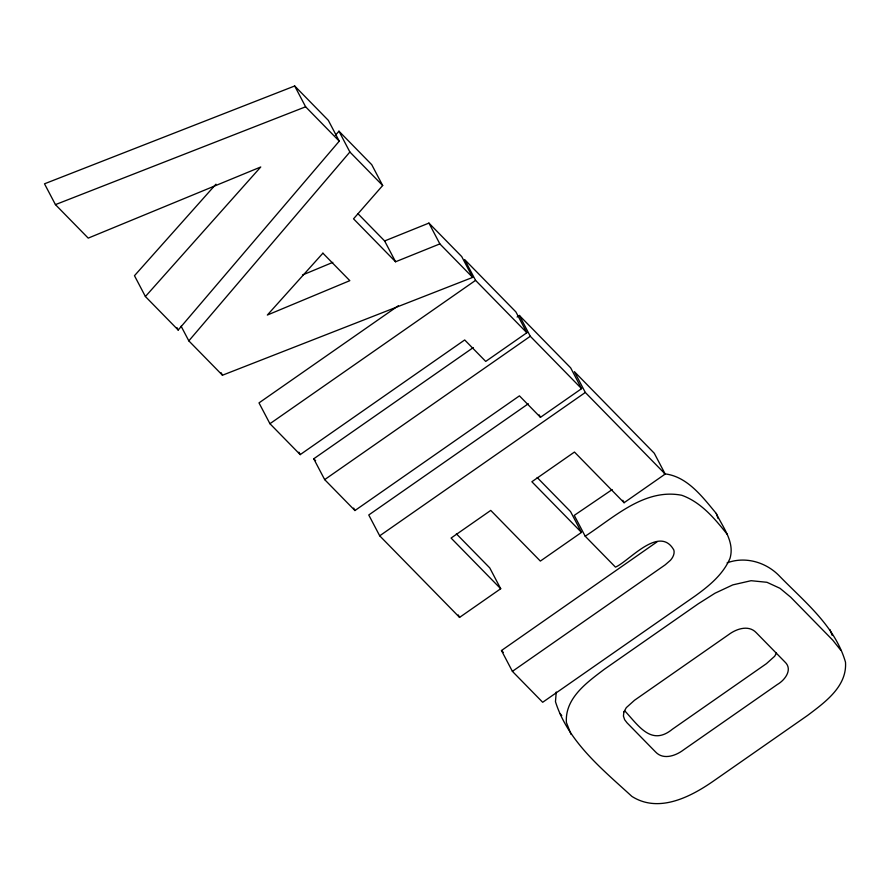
<?xml version="1.0" encoding="UTF-8"?>
<svg xmlns="http://www.w3.org/2000/svg" width="890" height="890" viewBox="0 0 890 890"><rect width="100%" height="100%" fill="white"/><g stroke="black" fill="none" stroke-linecap="round" stroke-linejoin="round"><path stroke-width="1.33" d="M556.228 692.019L555.471 701.698C568.098 741.782 602.052 769.049 631.889 796.405C658.722 813.493 690.584 796.973 713.613 780.953L807.608 715.415C824.863 702.355 847.18 686.513 845.5 662.193C835.009 626.071 804.916 602.207 779.751 576.353C766.457 562.28 745.52 556.005 727.097 562.869M776.481 653.015L774.667 656.253L766.401 663.684L672.406 729.21C651.38 746.365 638.898 726.073 624.68 710.743M335.374 135.38L338.957 131.186L371.742 164.683L382.678 185.509L353.53 218.829L395.572 261.771L439.86 243.905L472.657 277.402L222.456 375.224L188.825 340.87L181.104 326.174M178.2 330.023L339.257 141.154L328.321 120.339L294.69 85.985L44.5 183.807L55.436 204.622L88.221 238.119L260.748 166.986L145.404 296.526L178.2 330.023L176.91 327.565M188.825 340.87L349.881 152.012L338.957 131.186M215.947 184.197L134.479 275.7L145.404 296.526M657.054 541.865L501.471 650.534L512.395 671.349L542.678 702.277L695.424 595.788C709.263 585.754 723.058 574.495 729.989 558.397C734.918 541.799 722.947 527.581 716.261 513.463C702.466 496.965 687.202 476.106 664.207 473.792M398.331 305.76L259.001 402.892L269.937 423.707L300.208 454.623L464.702 339.958L485.718 361.418L526.847 332.749L515.911 311.934L464.625 259.546L475.56 280.372L526.847 332.749M269.937 423.707L475.56 280.372M517.112 317.018L519.36 315.449L570.657 367.837L581.582 388.663L540.464 417.332L519.437 395.861L354.943 510.537L324.672 479.621L313.736 458.795L473.291 347.567M324.672 479.621L530.295 336.275L581.582 388.663M528.315 403.76L368.76 514.987L379.696 535.813L459.574 617.404L500.703 588.735L489.767 567.909L456.37 533.8M379.696 535.813L585.32 392.468L665.197 474.059L624.079 502.728L574.462 452.053L531.864 481.746L581.481 532.42L540.352 561.089L490.746 510.415L451.085 538.061L500.703 588.735M612.187 489.589L574.25 515.377L585.186 536.203C613.989 517.546 644.449 487.998 681.762 495.274C701.086 502.205 714.781 518.659 727.186 534.278M512.395 671.349L665.153 564.872L670.47 560.255A15.797 10.235 -27.7 0 0 673.852 550.053C659.501 524.355 628.696 561.623 615.457 567.119L585.186 536.203M302.489 275.01L332.816 262.372M357.88 213.622L384.636 240.956L428.924 223.09L461.721 256.576L472.657 277.402M55.436 204.622L305.626 106.8L339.257 141.154M349.881 152.012L382.678 185.509M537.159 477.496L570.546 511.594L581.481 532.42M313.736 458.795L315.627 460.731M501.471 650.534L503.362 652.459M840.816 650.29L832.717 640.11L790.676 597.168L780.007 588.312L766.957 582.294L751.082 580.703L732.804 584.886L715.015 593.207L698.294 603.776L604.299 669.302C587.044 682.374 564.727 698.205 566.407 722.524L571.091 734.428M560.155 713.602L561.768 715.638M665.197 474.059L654.272 453.233L574.384 371.653L585.32 392.468M622.789 500.28L624.079 502.728M519.36 315.449L530.295 336.275M539.173 414.874L540.464 417.332M428.924 223.09L439.86 243.905M384.636 240.956L395.572 261.771M294.69 85.985L305.626 106.8M458.283 614.946L459.574 617.404M353.653 508.079L354.943 510.537M298.918 452.176L300.208 454.623M221.176 372.776L222.456 375.224M829.881 629.475L832.228 635.427M716.261 513.463L718.063 518.503M623.89 711.967L623.423 716.072L624.635 719.687L627.027 722.814L655.619 752.006C663.284 760.194 675.632 755.844 683.342 750.025L777.337 684.499C784.835 680.227 793.135 669.48 784.869 661.915L756.278 632.712C748.612 624.535 736.264 628.874 728.565 634.692L634.57 700.219L626.304 707.639L623.89 711.967M322.903 253.183L267.334 315.049L349.815 280.661L322.903 253.183"/></g></svg>
